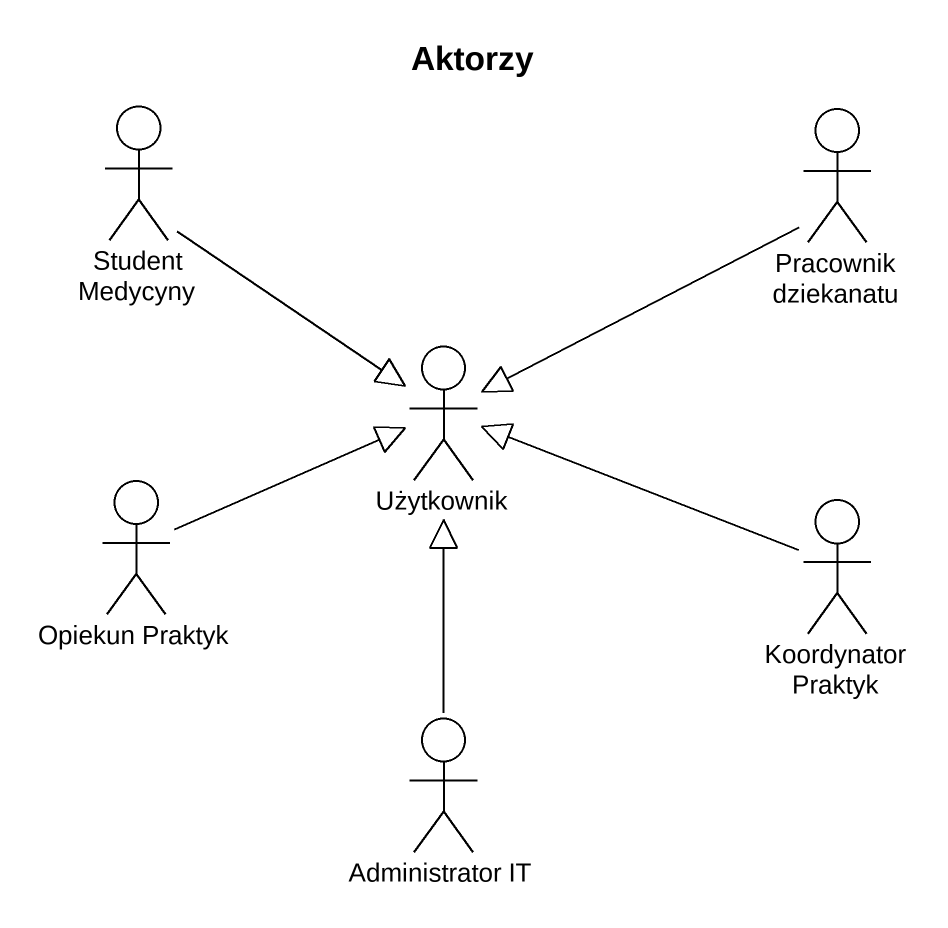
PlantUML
@startuml
title Aktorzy
actor "Student Medycyny" as Student_Medycyny
actor "Pracownik dziekanatu" as Pracownik_dziekanatu
actor Użytkownik
actor "Opiekun Praktyk" as Opiekun_Praktyk
actor "Koordynator Praktyk" as Koordynator_Praktyk
actor "Administrator IT" as Administrator_IT
Student_Medycyny --|> Użytkownik
Pracownik_dziekanatu --|> Użytkownik
Opiekun_Praktyk -right-|> Użytkownik
Koordynator_Praktyk -left-|> Użytkownik
Administrator_IT -up-|> Użytkownik
@enduml
